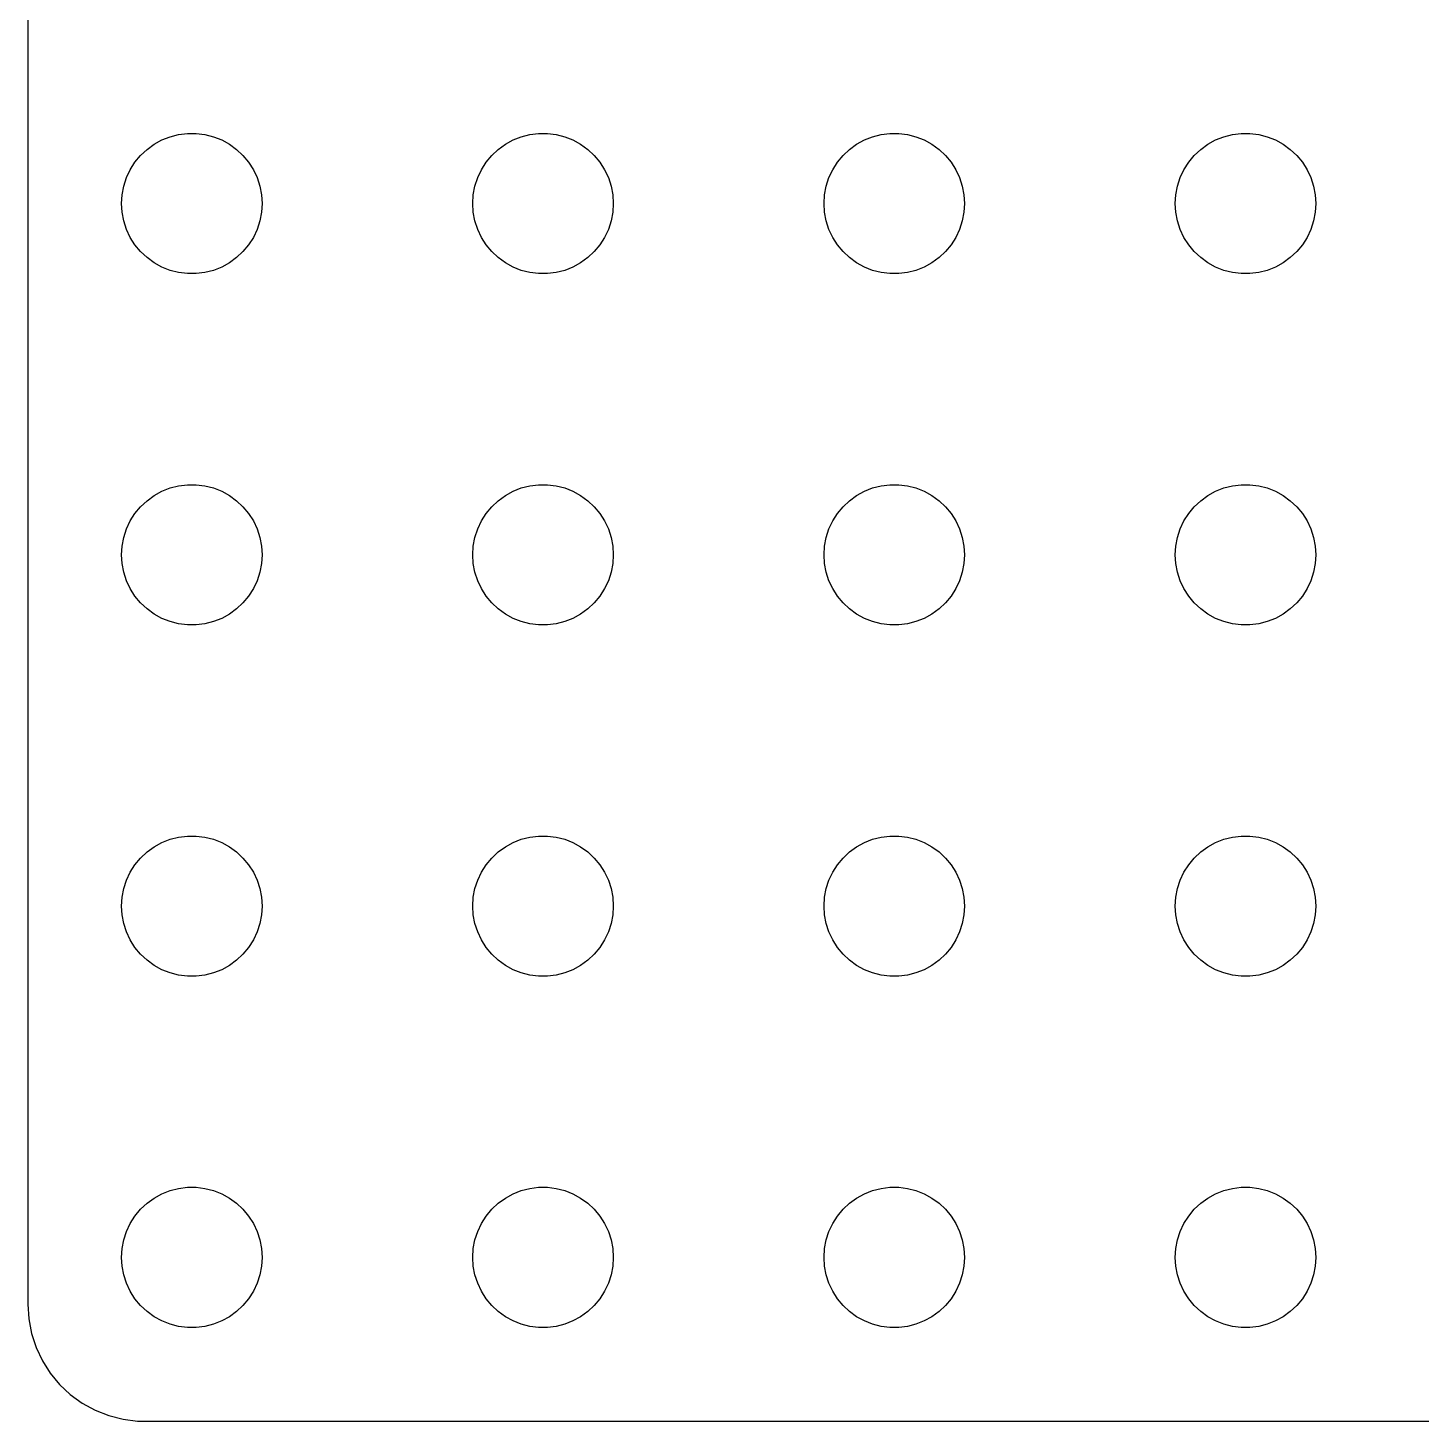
# Model space of a CAD drawing. Header units: metres. Extents: x -29.8 to 29.8, y -29.7 to 29.7.
# Drawn here: x -29.75 to 0, y -29.75 to 0 of the extents above; entities that cross this region are included whole.
import ezdxf

# ---------------------------------------------------------------- set-up
doc = ezdxf.new("R2010")
doc.units = ezdxf.units.M

msp = doc.modelspace()

# ---------------------------------------------------------------- linework, layer by layer
for p, q in [((-29.75, 27.25), (-29.75, -27.25)), ((-26.8887, -2.39275), (-26.7135, -2.32341)), ((-26.7135, -2.32341), (-26.5311, -2.27657)), ((-26.5311, -2.27657), (-26.3442, -2.25294)), ((-26.3442, -2.25294), (-26.1558, -2.25294)), ((-26.1558, -2.25294), (-25.9689, -2.27657)), ((-25.9689, -2.27657), (-25.7865, -2.32341)), ((-25.7865, -2.32341), (-25.6113, -2.39275)), ((-19.3887, -2.39275), (-19.2135, -2.32341)), ((-19.2135, -2.32341), (-19.0311, -2.27657)), ((-19.0311, -2.27657), (-18.8442, -2.25294)), ((-18.8442, -2.25294), (-18.6558, -2.25294)), ((-18.6558, -2.25294), (-18.4689, -2.27657)), ((-18.4689, -2.27657), (-18.2865, -2.32341)), ((-18.2865, -2.32341), (-18.1113, -2.39275)), ((-11.8887, -2.39275), (-11.7135, -2.32341)), ((-11.7135, -2.32341), (-11.5311, -2.27657)), ((-11.5311, -2.27657), (-11.3442, -2.25294)), ((-11.3442, -2.25294), (-11.1558, -2.25294)), ((-11.1558, -2.25294), (-10.9689, -2.27657)), ((-10.9689, -2.27657), (-10.7865, -2.32341)), ((-10.7865, -2.32341), (-10.6113, -2.39275)), ((-4.38866, -2.39275), (-4.21352, -2.32341)), ((-4.21352, -2.32341), (-4.03107, -2.27657)), ((-4.03107, -2.27657), (-3.84418, -2.25294)), ((-3.84418, -2.25294), (-3.65581, -2.25294)), ((-3.65581, -2.25294), (-3.46892, -2.27657)), ((-3.46892, -2.27657), (-3.28647, -2.32341)), ((-3.28647, -2.32341), (-3.11133, -2.39275)), ((-27.3434, -2.72318), (-27.2061, -2.59422)), ((-27.2061, -2.59422), (-27.0537, -2.48351)), ((-27.0537, -2.48351), (-26.8887, -2.39275)), ((-25.6113, -2.39275), (-25.4463, -2.48351)), ((-25.4463, -2.48351), (-25.2939, -2.59422)), ((-25.2939, -2.59422), (-25.1565, -2.72318)), ((-19.8434, -2.72318), (-19.7061, -2.59422)), ((-19.7061, -2.59422), (-19.5537, -2.48351)), ((-19.5537, -2.48351), (-19.3887, -2.39275)), ((-18.1113, -2.39275), (-17.9463, -2.48351)), ((-17.9463, -2.48351), (-17.7939, -2.59422)), ((-17.7939, -2.59422), (-17.6565, -2.72318)), ((-12.3434, -2.72318), (-12.2061, -2.59422)), ((-12.2061, -2.59422), (-12.0537, -2.48351)), ((-12.0537, -2.48351), (-11.8887, -2.39275)), ((-10.6113, -2.39275), (-10.4463, -2.48351)), ((-10.4463, -2.48351), (-10.2939, -2.59422)), ((-10.2939, -2.59422), (-10.1565, -2.72318)), ((-4.84344, -2.72318), (-4.70613, -2.59422)), ((-4.70613, -2.59422), (-4.55373, -2.48351)), ((-4.55373, -2.48351), (-4.38866, -2.39275)), ((-3.11133, -2.39275), (-2.94626, -2.48351)), ((-2.94626, -2.48351), (-2.79385, -2.59422)), ((-2.79385, -2.59422), (-2.65654, -2.72318)), ((-27.5645, -3.02736), (-27.4635, -2.86832)), ((-27.4635, -2.86832), (-27.3434, -2.72318)), ((-25.1565, -2.72318), (-25.0365, -2.86832)), ((-25.0365, -2.86832), (-24.9355, -3.02736)), ((-20.0645, -3.02736), (-19.9635, -2.86832)), ((-19.9635, -2.86832), (-19.8434, -2.72318)), ((-17.6565, -2.72318), (-17.5365, -2.86832)), ((-17.5365, -2.86832), (-17.4355, -3.02736)), ((-12.5645, -3.02736), (-12.4635, -2.86832)), ((-12.4635, -2.86832), (-12.3434, -2.72318)), ((-10.1565, -2.72318), (-10.0365, -2.86832)), ((-10.0365, -2.86832), (-9.93553, -3.02736)), ((-5.06445, -3.02736), (-4.96352, -2.86832)), ((-4.96352, -2.86832), (-4.84344, -2.72318)), ((-2.65654, -2.72318), (-2.53647, -2.86832)), ((-2.53647, -2.86832), (-2.43553, -3.02736)), ((-27.7029, -3.37695), (-27.6447, -3.1978)), ((-27.6447, -3.1978), (-27.5645, -3.02736)), ((-24.9355, -3.02736), (-24.8553, -3.1978)), ((-24.8553, -3.1978), (-24.7971, -3.37695)), ((-20.2029, -3.37695), (-20.1447, -3.1978)), ((-20.1447, -3.1978), (-20.0645, -3.02736)), ((-17.4355, -3.02736), (-17.3553, -3.1978)), ((-17.3553, -3.1978), (-17.2971, -3.37695)), ((-12.7029, -3.37695), (-12.6447, -3.1978)), ((-12.6447, -3.1978), (-12.5645, -3.02736)), ((-9.93553, -3.02736), (-9.85533, -3.1978)), ((-9.85533, -3.1978), (-9.79712, -3.37695)), ((-5.20287, -3.37695), (-5.14465, -3.1978)), ((-5.14465, -3.1978), (-5.06445, -3.02736)), ((-2.43553, -3.02736), (-2.35533, -3.1978)), ((-2.35533, -3.1978), (-2.29712, -3.37695)), ((-27.75, -3.75), (-27.7382, -3.562)), ((-27.7382, -3.562), (-27.7029, -3.37695)), ((-24.7971, -3.37695), (-24.7618, -3.562)), ((-24.7618, -3.562), (-24.75, -3.75)), ((-20.25, -3.75), (-20.2382, -3.562)), ((-20.2382, -3.562), (-20.2029, -3.37695)), ((-17.2971, -3.37695), (-17.2618, -3.562)), ((-17.2618, -3.562), (-17.25, -3.75)), ((-12.75, -3.75), (-12.7382, -3.562)), ((-12.7382, -3.562), (-12.7029, -3.37695)), ((-9.79712, -3.37695), (-9.76183, -3.562)), ((-9.76183, -3.562), (-9.75, -3.75)), ((-5.25, -3.75), (-5.23816, -3.562)), ((-5.23816, -3.562), (-5.20287, -3.37695)), ((-2.29712, -3.37695), (-2.26183, -3.562)), ((-2.26183, -3.562), (-2.25, -3.75)), ((-27.7382, -3.93799), (-27.75, -3.75)), ((-24.75, -3.75), (-24.7618, -3.93799)), ((-20.2382, -3.93799), (-20.25, -3.75)), ((-17.25, -3.75), (-17.2618, -3.93799)), ((-12.7382, -3.93799), (-12.75, -3.75)), ((-9.75, -3.75), (-9.76183, -3.93799)), ((-5.23816, -3.93799), (-5.25, -3.75)), ((-2.25, -3.75), (-2.26183, -3.93799)), ((-27.7029, -4.12303), (-27.7382, -3.93799)), ((-27.6447, -4.30219), (-27.7029, -4.12303)), ((-24.7971, -4.12303), (-24.8553, -4.30219)), ((-24.7618, -3.93799), (-24.7971, -4.12303)), ((-20.2029, -4.12303), (-20.2382, -3.93799)), ((-20.1447, -4.30219), (-20.2029, -4.12303)), ((-17.2971, -4.12303), (-17.3553, -4.30219)), ((-17.2618, -3.93799), (-17.2971, -4.12303)), ((-12.7029, -4.12303), (-12.7382, -3.93799)), ((-12.6447, -4.30219), (-12.7029, -4.12303)), ((-9.79712, -4.12303), (-9.85533, -4.30219)), ((-9.76183, -3.93799), (-9.79712, -4.12303)), ((-5.20287, -4.12303), (-5.23816, -3.93799)), ((-5.14465, -4.30219), (-5.20287, -4.12303)), ((-2.29712, -4.12303), (-2.35533, -4.30219)), ((-2.26183, -3.93799), (-2.29712, -4.12303)), ((-27.5645, -4.47263), (-27.6447, -4.30219)), ((-24.8553, -4.30219), (-24.9355, -4.47263)), ((-20.0645, -4.47263), (-20.1447, -4.30219)), ((-17.3553, -4.30219), (-17.4355, -4.47263)), ((-12.5645, -4.47263), (-12.6447, -4.30219)), ((-9.85533, -4.30219), (-9.93553, -4.47263)), ((-5.06445, -4.47263), (-5.14465, -4.30219)), ((-2.35533, -4.30219), (-2.43553, -4.47263)), ((-27.4635, -4.63167), (-27.5645, -4.47263)), ((-27.3434, -4.77681), (-27.4635, -4.63167)), ((-25.0365, -4.63167), (-25.1565, -4.77681)), ((-24.9355, -4.47263), (-25.0365, -4.63167)), ((-19.9635, -4.63167), (-20.0645, -4.47263)), ((-19.8434, -4.77681), (-19.9635, -4.63167)), ((-17.5365, -4.63167), (-17.6565, -4.77681)), ((-17.4355, -4.47263), (-17.5365, -4.63167)), ((-12.4635, -4.63167), (-12.5645, -4.47263)), ((-12.3434, -4.77681), (-12.4635, -4.63167)), ((-10.0365, -4.63167), (-10.1565, -4.77681)), ((-9.93553, -4.47263), (-10.0365, -4.63167)), ((-4.96352, -4.63167), (-5.06445, -4.47263)), ((-4.84344, -4.77681), (-4.96352, -4.63167)), ((-2.53647, -4.63167), (-2.65654, -4.77681)), ((-2.43553, -4.47263), (-2.53647, -4.63167)), ((-27.2061, -4.90576), (-27.3434, -4.77681)), ((-27.0537, -5.01648), (-27.2061, -4.90576)), ((-26.8887, -5.10724), (-27.0537, -5.01648)), ((-25.4463, -5.01648), (-25.6113, -5.10724)), ((-25.2939, -4.90576), (-25.4463, -5.01648)), ((-25.1565, -4.77681), (-25.2939, -4.90576)), ((-19.7061, -4.90576), (-19.8434, -4.77681)), ((-19.5537, -5.01648), (-19.7061, -4.90576)), ((-19.3887, -5.10724), (-19.5537, -5.01648)), ((-17.9463, -5.01648), (-18.1113, -5.10724)), ((-17.7939, -4.90576), (-17.9463, -5.01648)), ((-17.6565, -4.77681), (-17.7939, -4.90576)), ((-12.2061, -4.90576), (-12.3434, -4.77681)), ((-12.0537, -5.01648), (-12.2061, -4.90576)), ((-11.8887, -5.10724), (-12.0537, -5.01648)), ((-10.4463, -5.01648), (-10.6113, -5.10724)), ((-10.2939, -4.90576), (-10.4463, -5.01648)), ((-10.1565, -4.77681), (-10.2939, -4.90576)), ((-4.70613, -4.90576), (-4.84344, -4.77681)), ((-4.55373, -5.01648), (-4.70613, -4.90576)), ((-4.38866, -5.10724), (-4.55373, -5.01648)), ((-2.94626, -5.01648), (-3.11133, -5.10724)), ((-2.79385, -4.90576), (-2.94626, -5.01648)), ((-2.65654, -4.77681), (-2.79385, -4.90576)), ((-26.7135, -5.17657), (-26.8887, -5.10724)), ((-26.5311, -5.22342), (-26.7135, -5.17657)), ((-26.3442, -5.24704), (-26.5311, -5.22342)), ((-26.1558, -5.24704), (-26.3442, -5.24704)), ((-25.9689, -5.22342), (-26.1558, -5.24704)), ((-25.7865, -5.17657), (-25.9689, -5.22342)), ((-25.6113, -5.10724), (-25.7865, -5.17657)), ((-19.2135, -5.17657), (-19.3887, -5.10724)), ((-19.0311, -5.22342), (-19.2135, -5.17657)), ((-18.8442, -5.24704), (-19.0311, -5.22342)), ((-18.6558, -5.24704), (-18.8442, -5.24704)), ((-18.4689, -5.22342), (-18.6558, -5.24704)), ((-18.2865, -5.17657), (-18.4689, -5.22342)), ((-18.1113, -5.10724), (-18.2865, -5.17657)), ((-11.7135, -5.17657), (-11.8887, -5.10724)), ((-11.5311, -5.22342), (-11.7135, -5.17657)), ((-11.3442, -5.24704), (-11.5311, -5.22342)), ((-11.1558, -5.24704), (-11.3442, -5.24704)), ((-10.9689, -5.22342), (-11.1558, -5.24704)), ((-10.7865, -5.17657), (-10.9689, -5.22342)), ((-10.6113, -5.10724), (-10.7865, -5.17657)), ((-4.21352, -5.17657), (-4.38866, -5.10724)), ((-4.03107, -5.22342), (-4.21352, -5.17657)), ((-3.84418, -5.24704), (-4.03107, -5.22342)), ((-3.65581, -5.24704), (-3.84418, -5.24704)), ((-3.46892, -5.22342), (-3.65581, -5.24704)), ((-3.28647, -5.17657), (-3.46892, -5.22342)), ((-3.11133, -5.10724), (-3.28647, -5.17657)), ((-26.7135, -9.82341), (-26.5311, -9.77657)), ((-26.5311, -9.77657), (-26.3442, -9.75294)), ((-26.3442, -9.75294), (-26.1558, -9.75294)), ((-26.1558, -9.75294), (-25.9689, -9.77657)), ((-25.9689, -9.77657), (-25.7865, -9.82341)), ((-19.2135, -9.82341), (-19.0311, -9.77657)), ((-19.0311, -9.77657), (-18.8442, -9.75294)), ((-18.8442, -9.75294), (-18.6558, -9.75294)), ((-18.6558, -9.75294), (-18.4689, -9.77657)), ((-18.4689, -9.77657), (-18.2865, -9.82341)), ((-11.7135, -9.82341), (-11.5311, -9.77657)), ((-11.5311, -9.77657), (-11.3442, -9.75294)), ((-11.3442, -9.75294), (-11.1558, -9.75294)), ((-11.1558, -9.75294), (-10.9689, -9.77657)), ((-10.9689, -9.77657), (-10.7865, -9.82341)), ((-4.21352, -9.82341), (-4.03107, -9.77657)), ((-4.03107, -9.77657), (-3.84418, -9.75294)), ((-3.84418, -9.75294), (-3.65581, -9.75294)), ((-3.65581, -9.75294), (-3.46892, -9.77657)), ((-3.46892, -9.77657), (-3.28647, -9.82341)), ((-27.3434, -10.2232), (-27.2061, -10.0942)), ((-27.2061, -10.0942), (-27.0537, -9.98351)), ((-27.0537, -9.98351), (-26.8887, -9.89275)), ((-26.8887, -9.89275), (-26.7135, -9.82341)), ((-25.7865, -9.82341), (-25.6113, -9.89275)), ((-25.6113, -9.89275), (-25.4463, -9.98351)), ((-25.4463, -9.98351), (-25.2939, -10.0942)), ((-25.2939, -10.0942), (-25.1565, -10.2232)), ((-19.8434, -10.2232), (-19.7061, -10.0942)), ((-19.7061, -10.0942), (-19.5537, -9.98351)), ((-19.5537, -9.98351), (-19.3887, -9.89275)), ((-19.3887, -9.89275), (-19.2135, -9.82341)), ((-18.2865, -9.82341), (-18.1113, -9.89275)), ((-18.1113, -9.89275), (-17.9463, -9.98351)), ((-17.9463, -9.98351), (-17.7939, -10.0942)), ((-17.7939, -10.0942), (-17.6565, -10.2232)), ((-12.3434, -10.2232), (-12.2061, -10.0942)), ((-12.2061, -10.0942), (-12.0537, -9.98351)), ((-12.0537, -9.98351), (-11.8887, -9.89275)), ((-11.8887, -9.89275), (-11.7135, -9.82341)), ((-10.7865, -9.82341), (-10.6113, -9.89275)), ((-10.6113, -9.89275), (-10.4463, -9.98351)), ((-10.4463, -9.98351), (-10.2939, -10.0942)), ((-10.2939, -10.0942), (-10.1565, -10.2232)), ((-4.84344, -10.2232), (-4.70613, -10.0942)), ((-4.70613, -10.0942), (-4.55373, -9.98351)), ((-4.55373, -9.98351), (-4.38866, -9.89275)), ((-4.38866, -9.89275), (-4.21352, -9.82341)), ((-3.28647, -9.82341), (-3.11133, -9.89275)), ((-3.11133, -9.89275), (-2.94626, -9.98351)), ((-2.94626, -9.98351), (-2.79385, -10.0942)), ((-2.79385, -10.0942), (-2.65654, -10.2232)), ((-27.5645, -10.5274), (-27.4635, -10.3683)), ((-27.4635, -10.3683), (-27.3434, -10.2232)), ((-25.1565, -10.2232), (-25.0365, -10.3683)), ((-25.0365, -10.3683), (-24.9355, -10.5274)), ((-20.0645, -10.5274), (-19.9635, -10.3683)), ((-19.9635, -10.3683), (-19.8434, -10.2232)), ((-17.6565, -10.2232), (-17.5365, -10.3683)), ((-17.5365, -10.3683), (-17.4355, -10.5274)), ((-12.5645, -10.5274), (-12.4635, -10.3683)), ((-12.4635, -10.3683), (-12.3434, -10.2232)), ((-10.1565, -10.2232), (-10.0365, -10.3683)), ((-10.0365, -10.3683), (-9.93553, -10.5274)), ((-5.06445, -10.5274), (-4.96352, -10.3683)), ((-4.96352, -10.3683), (-4.84344, -10.2232)), ((-2.65654, -10.2232), (-2.53647, -10.3683)), ((-2.53647, -10.3683), (-2.43553, -10.5274)), ((-27.7029, -10.877), (-27.6447, -10.6978)), ((-27.6447, -10.6978), (-27.5645, -10.5274)), ((-24.9355, -10.5274), (-24.8553, -10.6978)), ((-24.8553, -10.6978), (-24.7971, -10.877)), ((-20.2029, -10.877), (-20.1447, -10.6978)), ((-20.1447, -10.6978), (-20.0645, -10.5274)), ((-17.4355, -10.5274), (-17.3553, -10.6978)), ((-17.3553, -10.6978), (-17.2971, -10.877)), ((-12.7029, -10.877), (-12.6447, -10.6978)), ((-12.6447, -10.6978), (-12.5645, -10.5274)), ((-9.93553, -10.5274), (-9.85533, -10.6978)), ((-9.85533, -10.6978), (-9.79712, -10.877)), ((-5.20287, -10.877), (-5.14465, -10.6978)), ((-5.14465, -10.6978), (-5.06445, -10.5274)), ((-2.43553, -10.5274), (-2.35533, -10.6978)), ((-2.35533, -10.6978), (-2.29712, -10.877)), ((-27.7382, -11.062), (-27.7029, -10.877)), ((-24.7971, -10.877), (-24.7618, -11.062)), ((-20.2382, -11.062), (-20.2029, -10.877)), ((-17.2971, -10.877), (-17.2618, -11.062)), ((-12.7382, -11.062), (-12.7029, -10.877)), ((-9.79712, -10.877), (-9.76183, -11.062)), ((-5.23816, -11.062), (-5.20287, -10.877)), ((-2.29712, -10.877), (-2.26183, -11.062)), ((-27.75, -11.25), (-27.7382, -11.062)), ((-27.7382, -11.438), (-27.75, -11.25)), ((-24.7618, -11.062), (-24.75, -11.25)), ((-24.75, -11.25), (-24.7618, -11.438)), ((-20.25, -11.25), (-20.2382, -11.062)), ((-20.2382, -11.438), (-20.25, -11.25)), ((-17.2618, -11.062), (-17.25, -11.25)), ((-17.25, -11.25), (-17.2618, -11.438)), ((-12.75, -11.25), (-12.7382, -11.062)), ((-12.7382, -11.438), (-12.75, -11.25)), ((-9.76183, -11.062), (-9.75, -11.25)), ((-9.75, -11.25), (-9.76183, -11.438)), ((-5.25, -11.25), (-5.23816, -11.062)), ((-5.23816, -11.438), (-5.25, -11.25)), ((-2.26183, -11.062), (-2.25, -11.25)), ((-2.25, -11.25), (-2.26183, -11.438)), ((-27.7029, -11.623), (-27.7382, -11.438)), ((-24.7618, -11.438), (-24.7971, -11.623)), ((-20.2029, -11.623), (-20.2382, -11.438)), ((-17.2618, -11.438), (-17.2971, -11.623)), ((-12.7029, -11.623), (-12.7382, -11.438)), ((-9.76183, -11.438), (-9.79712, -11.623)), ((-5.20287, -11.623), (-5.23816, -11.438)), ((-2.26183, -11.438), (-2.29712, -11.623)), ((-27.6447, -11.8022), (-27.7029, -11.623)), ((-27.5645, -11.9726), (-27.6447, -11.8022)), ((-24.8553, -11.8022), (-24.9355, -11.9726)), ((-24.7971, -11.623), (-24.8553, -11.8022)), ((-20.1447, -11.8022), (-20.2029, -11.623)), ((-20.0645, -11.9726), (-20.1447, -11.8022)), ((-17.3553, -11.8022), (-17.4355, -11.9726)), ((-17.2971, -11.623), (-17.3553, -11.8022)), ((-12.6447, -11.8022), (-12.7029, -11.623)), ((-12.5645, -11.9726), (-12.6447, -11.8022)), ((-9.85533, -11.8022), (-9.93553, -11.9726)), ((-9.79712, -11.623), (-9.85533, -11.8022)), ((-5.14465, -11.8022), (-5.20287, -11.623)), ((-5.06445, -11.9726), (-5.14465, -11.8022)), ((-2.35533, -11.8022), (-2.43553, -11.9726)), ((-2.29712, -11.623), (-2.35533, -11.8022)), ((-27.4635, -12.1317), (-27.5645, -11.9726)), ((-27.3434, -12.2768), (-27.4635, -12.1317)), ((-25.0365, -12.1317), (-25.1565, -12.2768)), ((-24.9355, -11.9726), (-25.0365, -12.1317)), ((-19.9635, -12.1317), (-20.0645, -11.9726)), ((-19.8434, -12.2768), (-19.9635, -12.1317)), ((-17.5365, -12.1317), (-17.6565, -12.2768)), ((-17.4355, -11.9726), (-17.5365, -12.1317)), ((-12.4635, -12.1317), (-12.5645, -11.9726)), ((-12.3434, -12.2768), (-12.4635, -12.1317)), ((-10.0365, -12.1317), (-10.1565, -12.2768)), ((-9.93553, -11.9726), (-10.0365, -12.1317)), ((-4.96352, -12.1317), (-5.06445, -11.9726)), ((-4.84344, -12.2768), (-4.96352, -12.1317)), ((-2.53647, -12.1317), (-2.65654, -12.2768)), ((-2.43553, -11.9726), (-2.53647, -12.1317)), ((-27.2061, -12.4058), (-27.3434, -12.2768)), ((-27.0537, -12.5165), (-27.2061, -12.4058)), ((-25.2939, -12.4058), (-25.4463, -12.5165)), ((-25.1565, -12.2768), (-25.2939, -12.4058)), ((-19.7061, -12.4058), (-19.8434, -12.2768)), ((-19.5537, -12.5165), (-19.7061, -12.4058)), ((-17.7939, -12.4058), (-17.9463, -12.5165)), ((-17.6565, -12.2768), (-17.7939, -12.4058)), ((-12.2061, -12.4058), (-12.3434, -12.2768)), ((-12.0537, -12.5165), (-12.2061, -12.4058)), ((-10.2939, -12.4058), (-10.4463, -12.5165)), ((-10.1565, -12.2768), (-10.2939, -12.4058)), ((-4.70613, -12.4058), (-4.84344, -12.2768)), ((-4.55373, -12.5165), (-4.70613, -12.4058)), ((-2.79385, -12.4058), (-2.94626, -12.5165)), ((-2.65654, -12.2768), (-2.79385, -12.4058)), ((-26.8887, -12.6072), (-27.0537, -12.5165)), ((-26.7135, -12.6766), (-26.8887, -12.6072)), ((-26.5311, -12.7234), (-26.7135, -12.6766)), ((-26.3442, -12.747), (-26.5311, -12.7234)), ((-26.1558, -12.747), (-26.3442, -12.747)), ((-25.9689, -12.7234), (-26.1558, -12.747)), ((-25.7865, -12.6766), (-25.9689, -12.7234)), ((-25.6113, -12.6072), (-25.7865, -12.6766)), ((-25.4463, -12.5165), (-25.6113, -12.6072)), ((-19.3887, -12.6072), (-19.5537, -12.5165)), ((-19.2135, -12.6766), (-19.3887, -12.6072)), ((-19.0311, -12.7234), (-19.2135, -12.6766)), ((-18.8442, -12.747), (-19.0311, -12.7234)), ((-18.6558, -12.747), (-18.8442, -12.747)), ((-18.4689, -12.7234), (-18.6558, -12.747)), ((-18.2865, -12.6766), (-18.4689, -12.7234)), ((-18.1113, -12.6072), (-18.2865, -12.6766)), ((-17.9463, -12.5165), (-18.1113, -12.6072)), ((-11.8887, -12.6072), (-12.0537, -12.5165)), ((-11.7135, -12.6766), (-11.8887, -12.6072)), ((-11.5311, -12.7234), (-11.7135, -12.6766)), ((-11.3442, -12.747), (-11.5311, -12.7234)), ((-11.1558, -12.747), (-11.3442, -12.747)), ((-10.9689, -12.7234), (-11.1558, -12.747)), ((-10.7865, -12.6766), (-10.9689, -12.7234)), ((-10.6113, -12.6072), (-10.7865, -12.6766)), ((-10.4463, -12.5165), (-10.6113, -12.6072)), ((-4.38866, -12.6072), (-4.55373, -12.5165)), ((-4.21352, -12.6766), (-4.38866, -12.6072)), ((-4.03107, -12.7234), (-4.21352, -12.6766)), ((-3.84418, -12.747), (-4.03107, -12.7234)), ((-3.65581, -12.747), (-3.84418, -12.747)), ((-3.46892, -12.7234), (-3.65581, -12.747)), ((-3.28647, -12.6766), (-3.46892, -12.7234)), ((-3.11133, -12.6072), (-3.28647, -12.6766)), ((-2.94626, -12.5165), (-3.11133, -12.6072)), ((-26.5311, -17.2766), (-26.3442, -17.253)), ((-26.3442, -17.253), (-26.1558, -17.253)), ((-26.1558, -17.253), (-25.9689, -17.2766)), ((-19.0311, -17.2766), (-18.8442, -17.253)), ((-18.8442, -17.253), (-18.6558, -17.253)), ((-18.6558, -17.253), (-18.4689, -17.2766)), ((-11.5311, -17.2766), (-11.3442, -17.253)), ((-11.3442, -17.253), (-11.1558, -17.253)), ((-11.1558, -17.253), (-10.9689, -17.2766)), ((-4.03107, -17.2766), (-3.84418, -17.253)), ((-3.84418, -17.253), (-3.65581, -17.253)), ((-3.65581, -17.253), (-3.46892, -17.2766)), ((-27.2061, -17.5942), (-27.0537, -17.4835)), ((-27.0537, -17.4835), (-26.8887, -17.3927)), ((-26.8887, -17.3927), (-26.7135, -17.3234)), ((-26.7135, -17.3234), (-26.5311, -17.2766)), ((-25.9689, -17.2766), (-25.7865, -17.3234)), ((-25.7865, -17.3234), (-25.6113, -17.3927)), ((-25.6113, -17.3927), (-25.4463, -17.4835)), ((-25.4463, -17.4835), (-25.2939, -17.5942)), ((-19.7061, -17.5942), (-19.5537, -17.4835)), ((-19.5537, -17.4835), (-19.3887, -17.3927)), ((-19.3887, -17.3927), (-19.2135, -17.3234)), ((-19.2135, -17.3234), (-19.0311, -17.2766)), ((-18.4689, -17.2766), (-18.2865, -17.3234)), ((-18.2865, -17.3234), (-18.1113, -17.3927)), ((-18.1113, -17.3927), (-17.9463, -17.4835)), ((-17.9463, -17.4835), (-17.7939, -17.5942)), ((-12.2061, -17.5942), (-12.0537, -17.4835)), ((-12.0537, -17.4835), (-11.8887, -17.3927)), ((-11.8887, -17.3927), (-11.7135, -17.3234)), ((-11.7135, -17.3234), (-11.5311, -17.2766)), ((-10.9689, -17.2766), (-10.7865, -17.3234)), ((-10.7865, -17.3234), (-10.6113, -17.3927)), ((-10.6113, -17.3927), (-10.4463, -17.4835)), ((-10.4463, -17.4835), (-10.2939, -17.5942)), ((-4.70613, -17.5942), (-4.55373, -17.4835)), ((-4.55373, -17.4835), (-4.38866, -17.3927)), ((-4.38866, -17.3927), (-4.21352, -17.3234)), ((-4.21352, -17.3234), (-4.03107, -17.2766)), ((-3.46892, -17.2766), (-3.28647, -17.3234)), ((-3.28647, -17.3234), (-3.11133, -17.3927)), ((-3.11133, -17.3927), (-2.94626, -17.4835)), ((-2.94626, -17.4835), (-2.79385, -17.5942)), ((-27.4635, -17.8683), (-27.3434, -17.7232)), ((-27.3434, -17.7232), (-27.2061, -17.5942)), ((-25.2939, -17.5942), (-25.1565, -17.7232)), ((-25.1565, -17.7232), (-25.0365, -17.8683)), ((-19.9635, -17.8683), (-19.8434, -17.7232)), ((-19.8434, -17.7232), (-19.7061, -17.5942)), ((-17.7939, -17.5942), (-17.6565, -17.7232)), ((-17.6565, -17.7232), (-17.5365, -17.8683)), ((-12.4635, -17.8683), (-12.3434, -17.7232)), ((-12.3434, -17.7232), (-12.2061, -17.5942)), ((-10.2939, -17.5942), (-10.1565, -17.7232)), ((-10.1565, -17.7232), (-10.0365, -17.8683)), ((-4.96352, -17.8683), (-4.84344, -17.7232)), ((-4.84344, -17.7232), (-4.70613, -17.5942)), ((-2.79385, -17.5942), (-2.65654, -17.7232)), ((-2.65654, -17.7232), (-2.53647, -17.8683)), ((-27.6447, -18.1978), (-27.5645, -18.0274)), ((-27.5645, -18.0274), (-27.4635, -17.8683)), ((-25.0365, -17.8683), (-24.9355, -18.0274)), ((-24.9355, -18.0274), (-24.8553, -18.1978)), ((-20.1447, -18.1978), (-20.0645, -18.0274)), ((-20.0645, -18.0274), (-19.9635, -17.8683)), ((-17.5365, -17.8683), (-17.4355, -18.0274)), ((-17.4355, -18.0274), (-17.3553, -18.1978)), ((-12.6447, -18.1978), (-12.5645, -18.0274)), ((-12.5645, -18.0274), (-12.4635, -17.8683)), ((-10.0365, -17.8683), (-9.93553, -18.0274)), ((-9.93553, -18.0274), (-9.85533, -18.1978)), ((-5.14465, -18.1978), (-5.06445, -18.0274)), ((-5.06445, -18.0274), (-4.96352, -17.8683)), ((-2.53647, -17.8683), (-2.43553, -18.0274)), ((-2.43553, -18.0274), (-2.35533, -18.1978)), ((-27.7382, -18.562), (-27.7029, -18.377)), ((-27.7029, -18.377), (-27.6447, -18.1978)), ((-24.8553, -18.1978), (-24.7971, -18.377)), ((-24.7971, -18.377), (-24.7618, -18.562)), ((-20.2382, -18.562), (-20.2029, -18.377)), ((-20.2029, -18.377), (-20.1447, -18.1978)), ((-17.3553, -18.1978), (-17.2971, -18.377)), ((-17.2971, -18.377), (-17.2618, -18.562)), ((-12.7382, -18.562), (-12.7029, -18.377)), ((-12.7029, -18.377), (-12.6447, -18.1978)), ((-9.85533, -18.1978), (-9.79712, -18.377)), ((-9.79712, -18.377), (-9.76183, -18.562)), ((-5.23816, -18.562), (-5.20287, -18.377)), ((-5.20287, -18.377), (-5.14465, -18.1978)), ((-2.35533, -18.1978), (-2.29712, -18.377)), ((-2.29712, -18.377), (-2.26183, -18.562)), ((-27.75, -18.75), (-27.7382, -18.562)), ((-24.7618, -18.562), (-24.75, -18.75)), ((-20.25, -18.75), (-20.2382, -18.562)), ((-17.2618, -18.562), (-17.25, -18.75)), ((-12.75, -18.75), (-12.7382, -18.562)), ((-9.76183, -18.562), (-9.75, -18.75)), ((-5.25, -18.75), (-5.23816, -18.562)), ((-2.26183, -18.562), (-2.25, -18.75)), ((-27.7382, -18.938), (-27.75, -18.75)), ((-27.7029, -19.123), (-27.7382, -18.938)), ((-24.7618, -18.938), (-24.7971, -19.123)), ((-24.75, -18.75), (-24.7618, -18.938)), ((-20.2382, -18.938), (-20.25, -18.75)), ((-20.2029, -19.123), (-20.2382, -18.938)), ((-17.2618, -18.938), (-17.2971, -19.123)), ((-17.25, -18.75), (-17.2618, -18.938)), ((-12.7382, -18.938), (-12.75, -18.75)), ((-12.7029, -19.123), (-12.7382, -18.938)), ((-9.76183, -18.938), (-9.79712, -19.123)), ((-9.75, -18.75), (-9.76183, -18.938)), ((-5.23816, -18.938), (-5.25, -18.75)), ((-5.20287, -19.123), (-5.23816, -18.938)), ((-2.26183, -18.938), (-2.29712, -19.123)), ((-2.25, -18.75), (-2.26183, -18.938)), ((-27.6447, -19.3022), (-27.7029, -19.123)), ((-27.5645, -19.4726), (-27.6447, -19.3022)), ((-24.8553, -19.3022), (-24.9355, -19.4726)), ((-24.7971, -19.123), (-24.8553, -19.3022)), ((-20.1447, -19.3022), (-20.2029, -19.123)), ((-20.0645, -19.4726), (-20.1447, -19.3022)), ((-17.3553, -19.3022), (-17.4355, -19.4726)), ((-17.2971, -19.123), (-17.3553, -19.3022)), ((-12.6447, -19.3022), (-12.7029, -19.123)), ((-12.5645, -19.4726), (-12.6447, -19.3022)), ((-9.85533, -19.3022), (-9.93553, -19.4726)), ((-9.79712, -19.123), (-9.85533, -19.3022)), ((-5.14465, -19.3022), (-5.20287, -19.123)), ((-5.06445, -19.4726), (-5.14465, -19.3022)), ((-2.35533, -19.3022), (-2.43553, -19.4726)), ((-2.29712, -19.123), (-2.35533, -19.3022)), ((-27.4635, -19.6317), (-27.5645, -19.4726)), ((-27.3434, -19.7768), (-27.4635, -19.6317)), ((-25.0365, -19.6317), (-25.1565, -19.7768)), ((-24.9355, -19.4726), (-25.0365, -19.6317)), ((-19.9635, -19.6317), (-20.0645, -19.4726)), ((-19.8434, -19.7768), (-19.9635, -19.6317)), ((-17.5365, -19.6317), (-17.6565, -19.7768)), ((-17.4355, -19.4726), (-17.5365, -19.6317)), ((-12.4635, -19.6317), (-12.5645, -19.4726)), ((-12.3434, -19.7768), (-12.4635, -19.6317)), ((-10.0365, -19.6317), (-10.1565, -19.7768)), ((-9.93553, -19.4726), (-10.0365, -19.6317)), ((-4.96352, -19.6317), (-5.06445, -19.4726)), ((-4.84344, -19.7768), (-4.96352, -19.6317)), ((-2.53647, -19.6317), (-2.65654, -19.7768)), ((-2.43553, -19.4726), (-2.53647, -19.6317)), ((-27.2061, -19.9058), (-27.3434, -19.7768)), ((-27.0537, -20.0165), (-27.2061, -19.9058)), ((-25.2939, -19.9058), (-25.4463, -20.0165)), ((-25.1565, -19.7768), (-25.2939, -19.9058)), ((-19.7061, -19.9058), (-19.8434, -19.7768)), ((-19.5537, -20.0165), (-19.7061, -19.9058)), ((-17.7939, -19.9058), (-17.9463, -20.0165)), ((-17.6565, -19.7768), (-17.7939, -19.9058)), ((-12.2061, -19.9058), (-12.3434, -19.7768)), ((-12.0537, -20.0165), (-12.2061, -19.9058)), ((-10.2939, -19.9058), (-10.4463, -20.0165)), ((-10.1565, -19.7768), (-10.2939, -19.9058)), ((-4.70613, -19.9058), (-4.84344, -19.7768)), ((-4.55373, -20.0165), (-4.70613, -19.9058)), ((-2.79385, -19.9058), (-2.94626, -20.0165)), ((-2.65654, -19.7768), (-2.79385, -19.9058)), ((-26.8887, -20.1072), (-27.0537, -20.0165)), ((-26.7135, -20.1766), (-26.8887, -20.1072)), ((-26.5311, -20.2234), (-26.7135, -20.1766)), ((-26.3442, -20.247), (-26.5311, -20.2234)), ((-25.9689, -20.2234), (-26.1558, -20.247)), ((-25.7865, -20.1766), (-25.9689, -20.2234)), ((-25.6113, -20.1072), (-25.7865, -20.1766)), ((-25.4463, -20.0165), (-25.6113, -20.1072)), ((-19.3887, -20.1072), (-19.5537, -20.0165)), ((-19.2135, -20.1766), (-19.3887, -20.1072)), ((-19.0311, -20.2234), (-19.2135, -20.1766)), ((-18.8442, -20.247), (-19.0311, -20.2234)), ((-18.4689, -20.2234), (-18.6558, -20.247)), ((-18.2865, -20.1766), (-18.4689, -20.2234)), ((-18.1113, -20.1072), (-18.2865, -20.1766)), ((-17.9463, -20.0165), (-18.1113, -20.1072)), ((-11.8887, -20.1072), (-12.0537, -20.0165)), ((-11.7135, -20.1766), (-11.8887, -20.1072)), ((-11.5311, -20.2234), (-11.7135, -20.1766)), ((-11.3442, -20.247), (-11.5311, -20.2234)), ((-10.9689, -20.2234), (-11.1558, -20.247)), ((-10.7865, -20.1766), (-10.9689, -20.2234)), ((-10.6113, -20.1072), (-10.7865, -20.1766)), ((-10.4463, -20.0165), (-10.6113, -20.1072)), ((-4.38866, -20.1072), (-4.55373, -20.0165)), ((-4.21352, -20.1766), (-4.38866, -20.1072)), ((-4.03107, -20.2234), (-4.21352, -20.1766)), ((-3.84418, -20.247), (-4.03107, -20.2234)), ((-3.46892, -20.2234), (-3.65581, -20.247)), ((-3.28647, -20.1766), (-3.46892, -20.2234)), ((-3.11133, -20.1072), (-3.28647, -20.1766)), ((-2.94626, -20.0165), (-3.11133, -20.1072)), ((-26.1558, -20.247), (-26.3442, -20.247)), ((-18.6558, -20.247), (-18.8442, -20.247)), ((-11.1558, -20.247), (-11.3442, -20.247)), ((-3.65581, -20.247), (-3.84418, -20.247)), ((-27.2061, -25.0942), (-27.0537, -24.9835)), ((-27.0537, -24.9835), (-26.8887, -24.8927)), ((-26.8887, -24.8927), (-26.7135, -24.8234)), ((-26.7135, -24.8234), (-26.5311, -24.7766)), ((-26.5311, -24.7766), (-26.3442, -24.753)), ((-26.3442, -24.753), (-26.1558, -24.753)), ((-26.1558, -24.753), (-25.9689, -24.7766)), ((-25.9689, -24.7766), (-25.7865, -24.8234)), ((-25.7865, -24.8234), (-25.6113, -24.8927)), ((-25.6113, -24.8927), (-25.4463, -24.9835)), ((-25.4463, -24.9835), (-25.2939, -25.0942)), ((-19.7061, -25.0942), (-19.5537, -24.9835)), ((-19.5537, -24.9835), (-19.3887, -24.8927)), ((-19.3887, -24.8927), (-19.2135, -24.8234)), ((-19.2135, -24.8234), (-19.0311, -24.7766)), ((-19.0311, -24.7766), (-18.8442, -24.753)), ((-18.8442, -24.753), (-18.6558, -24.753)), ((-18.6558, -24.753), (-18.4689, -24.7766)), ((-18.4689, -24.7766), (-18.2865, -24.8234)), ((-18.2865, -24.8234), (-18.1113, -24.8927)), ((-18.1113, -24.8927), (-17.9463, -24.9835)), ((-17.9463, -24.9835), (-17.7939, -25.0942)), ((-12.2061, -25.0942), (-12.0537, -24.9835)), ((-12.0537, -24.9835), (-11.8887, -24.8927)), ((-11.8887, -24.8927), (-11.7135, -24.8234)), ((-11.7135, -24.8234), (-11.5311, -24.7766)), ((-11.5311, -24.7766), (-11.3442, -24.753)), ((-11.3442, -24.753), (-11.1558, -24.753)), ((-11.1558, -24.753), (-10.9689, -24.7766)), ((-10.9689, -24.7766), (-10.7865, -24.8234)), ((-10.7865, -24.8234), (-10.6113, -24.8927)), ((-10.6113, -24.8927), (-10.4463, -24.9835)), ((-10.4463, -24.9835), (-10.2939, -25.0942)), ((-4.70613, -25.0942), (-4.55373, -24.9835)), ((-4.55373, -24.9835), (-4.38866, -24.8927)), ((-4.38866, -24.8927), (-4.21352, -24.8234)), ((-4.21352, -24.8234), (-4.03107, -24.7766)), ((-4.03107, -24.7766), (-3.84418, -24.753)), ((-3.84418, -24.753), (-3.65581, -24.753)), ((-3.65581, -24.753), (-3.46892, -24.7766)), ((-3.46892, -24.7766), (-3.28647, -24.8234)), ((-3.28647, -24.8234), (-3.11133, -24.8927)), ((-3.11133, -24.8927), (-2.94626, -24.9835)), ((-2.94626, -24.9835), (-2.79385, -25.0942)), ((-27.4635, -25.3683), (-27.3434, -25.2232)), ((-27.3434, -25.2232), (-27.2061, -25.0942)), ((-25.2939, -25.0942), (-25.1565, -25.2232)), ((-25.1565, -25.2232), (-25.0365, -25.3683)), ((-19.9635, -25.3683), (-19.8434, -25.2232)), ((-19.8434, -25.2232), (-19.7061, -25.0942)), ((-17.7939, -25.0942), (-17.6565, -25.2232)), ((-17.6565, -25.2232), (-17.5365, -25.3683)), ((-12.4635, -25.3683), (-12.3434, -25.2232)), ((-12.3434, -25.2232), (-12.2061, -25.0942)), ((-10.2939, -25.0942), (-10.1565, -25.2232)), ((-10.1565, -25.2232), (-10.0365, -25.3683)), ((-4.96352, -25.3683), (-4.84344, -25.2232)), ((-4.84344, -25.2232), (-4.70613, -25.0942)), ((-2.79385, -25.0942), (-2.65654, -25.2232)), ((-2.65654, -25.2232), (-2.53647, -25.3683)), ((-27.6447, -25.6978), (-27.5645, -25.5274)), ((-27.5645, -25.5274), (-27.4635, -25.3683)), ((-25.0365, -25.3683), (-24.9355, -25.5274)), ((-24.9355, -25.5274), (-24.8553, -25.6978)), ((-20.1447, -25.6978), (-20.0645, -25.5274)), ((-20.0645, -25.5274), (-19.9635, -25.3683)), ((-17.5365, -25.3683), (-17.4355, -25.5274)), ((-17.4355, -25.5274), (-17.3553, -25.6978)), ((-12.6447, -25.6978), (-12.5645, -25.5274)), ((-12.5645, -25.5274), (-12.4635, -25.3683)), ((-10.0365, -25.3683), (-9.93553, -25.5274)), ((-9.93553, -25.5274), (-9.85533, -25.6978)), ((-5.14465, -25.6978), (-5.06445, -25.5274)), ((-5.06445, -25.5274), (-4.96352, -25.3683)), ((-2.53647, -25.3683), (-2.43553, -25.5274)), ((-2.43553, -25.5274), (-2.35533, -25.6978)), ((-27.7382, -26.062), (-27.7029, -25.877)), ((-27.7029, -25.877), (-27.6447, -25.6978)), ((-24.8553, -25.6978), (-24.7971, -25.877)), ((-24.7971, -25.877), (-24.7618, -26.062)), ((-20.2382, -26.062), (-20.2029, -25.877)), ((-20.2029, -25.877), (-20.1447, -25.6978)), ((-17.3553, -25.6978), (-17.2971, -25.877)), ((-17.2971, -25.877), (-17.2618, -26.062)), ((-12.7382, -26.062), (-12.7029, -25.877)), ((-12.7029, -25.877), (-12.6447, -25.6978)), ((-9.85533, -25.6978), (-9.79712, -25.877)), ((-9.79712, -25.877), (-9.76183, -26.062)), ((-5.23816, -26.062), (-5.20287, -25.877)), ((-5.20287, -25.877), (-5.14465, -25.6978)), ((-2.35533, -25.6978), (-2.29712, -25.877)), ((-2.29712, -25.877), (-2.26183, -26.062)), ((-27.75, -26.25), (-27.7382, -26.062)), ((-24.7618, -26.062), (-24.75, -26.25)), ((-20.25, -26.25), (-20.2382, -26.062)), ((-17.2618, -26.062), (-17.25, -26.25)), ((-12.75, -26.25), (-12.7382, -26.062)), ((-9.76183, -26.062), (-9.75, -26.25)), ((-5.25, -26.25), (-5.23816, -26.062)), ((-2.26183, -26.062), (-2.25, -26.25)), ((-27.7382, -26.438), (-27.75, -26.25)), ((-27.7029, -26.623), (-27.7382, -26.438)), ((-24.7618, -26.438), (-24.7971, -26.623)), ((-24.75, -26.25), (-24.7618, -26.438)), ((-20.2382, -26.438), (-20.25, -26.25)), ((-20.2029, -26.623), (-20.2382, -26.438)), ((-17.2618, -26.438), (-17.2971, -26.623)), ((-17.25, -26.25), (-17.2618, -26.438)), ((-12.7382, -26.438), (-12.75, -26.25)), ((-12.7029, -26.623), (-12.7382, -26.438)), ((-9.76183, -26.438), (-9.79712, -26.623)), ((-9.75, -26.25), (-9.76183, -26.438)), ((-5.23816, -26.438), (-5.25, -26.25)), ((-5.20287, -26.623), (-5.23816, -26.438)), ((-2.26183, -26.438), (-2.29712, -26.623)), ((-2.25, -26.25), (-2.26183, -26.438)), ((-27.6447, -26.8022), (-27.7029, -26.623)), ((-24.7971, -26.623), (-24.8553, -26.8022)), ((-20.1447, -26.8022), (-20.2029, -26.623)), ((-17.2971, -26.623), (-17.3553, -26.8022)), ((-12.6447, -26.8022), (-12.7029, -26.623)), ((-9.79712, -26.623), (-9.85533, -26.8022)), ((-5.14465, -26.8022), (-5.20287, -26.623)), ((-2.29712, -26.623), (-2.35533, -26.8022)), ((-27.5645, -26.9726), (-27.6447, -26.8022)), ((-27.4635, -27.1317), (-27.5645, -26.9726)), ((-24.9355, -26.9726), (-25.0365, -27.1317)), ((-24.8553, -26.8022), (-24.9355, -26.9726)), ((-20.0645, -26.9726), (-20.1447, -26.8022)), ((-19.9635, -27.1317), (-20.0645, -26.9726)), ((-17.4355, -26.9726), (-17.5365, -27.1317)), ((-17.3553, -26.8022), (-17.4355, -26.9726)), ((-12.5645, -26.9726), (-12.6447, -26.8022)), ((-12.4635, -27.1317), (-12.5645, -26.9726)), ((-9.93553, -26.9726), (-10.0365, -27.1317)), ((-9.85533, -26.8022), (-9.93553, -26.9726)), ((-5.06445, -26.9726), (-5.14465, -26.8022)), ((-4.96352, -27.1317), (-5.06445, -26.9726)), ((-2.43553, -26.9726), (-2.53647, -27.1317)), ((-2.35533, -26.8022), (-2.43553, -26.9726)), ((-29.75, -27.25), (-29.7303, -27.5633)), ((-27.3434, -27.2768), (-27.4635, -27.1317)), ((-27.2061, -27.4058), (-27.3434, -27.2768)), ((-25.1565, -27.2768), (-25.2939, -27.4058)), ((-25.0365, -27.1317), (-25.1565, -27.2768)), ((-19.8434, -27.2768), (-19.9635, -27.1317)), ((-19.7061, -27.4058), (-19.8434, -27.2768)), ((-17.6565, -27.2768), (-17.7939, -27.4058)), ((-17.5365, -27.1317), (-17.6565, -27.2768)), ((-12.3434, -27.2768), (-12.4635, -27.1317)), ((-12.2061, -27.4058), (-12.3434, -27.2768)), ((-10.1565, -27.2768), (-10.2939, -27.4058)), ((-10.0365, -27.1317), (-10.1565, -27.2768)), ((-4.84344, -27.2768), (-4.96352, -27.1317)), ((-4.70613, -27.4058), (-4.84344, -27.2768)), ((-2.65654, -27.2768), (-2.79385, -27.4058)), ((-2.53647, -27.1317), (-2.65654, -27.2768)), ((-29.7303, -27.5633), (-29.6714, -27.8717)), ((-27.0537, -27.5165), (-27.2061, -27.4058)), ((-26.8887, -27.6072), (-27.0537, -27.5165)), ((-26.7135, -27.6766), (-26.8887, -27.6072)), ((-25.6113, -27.6072), (-25.7865, -27.6766)), ((-25.4463, -27.5165), (-25.6113, -27.6072)), ((-25.2939, -27.4058), (-25.4463, -27.5165)), ((-19.5537, -27.5165), (-19.7061, -27.4058)), ((-19.3887, -27.6072), (-19.5537, -27.5165)), ((-19.2135, -27.6766), (-19.3887, -27.6072)), ((-18.1113, -27.6072), (-18.2865, -27.6766)), ((-17.9463, -27.5165), (-18.1113, -27.6072)), ((-17.7939, -27.4058), (-17.9463, -27.5165)), ((-12.0537, -27.5165), (-12.2061, -27.4058)), ((-11.8887, -27.6072), (-12.0537, -27.5165)), ((-11.7135, -27.6766), (-11.8887, -27.6072)), ((-10.6113, -27.6072), (-10.7865, -27.6766)), ((-10.4463, -27.5165), (-10.6113, -27.6072)), ((-10.2939, -27.4058), (-10.4463, -27.5165)), ((-4.55373, -27.5165), (-4.70613, -27.4058)), ((-4.38866, -27.6072), (-4.55373, -27.5165)), ((-4.21352, -27.6766), (-4.38866, -27.6072)), ((-3.11133, -27.6072), (-3.28647, -27.6766)), ((-2.94626, -27.5165), (-3.11133, -27.6072)), ((-2.79385, -27.4058), (-2.94626, -27.5165)), ((-29.6714, -27.8717), (-29.5744, -28.1703)), ((-26.5311, -27.7234), (-26.7135, -27.6766)), ((-26.3442, -27.747), (-26.5311, -27.7234)), ((-26.1558, -27.747), (-26.3442, -27.747)), ((-25.9689, -27.7234), (-26.1558, -27.747)), ((-25.7865, -27.6766), (-25.9689, -27.7234)), ((-19.0311, -27.7234), (-19.2135, -27.6766)), ((-18.8442, -27.747), (-19.0311, -27.7234)), ((-18.6558, -27.747), (-18.8442, -27.747)), ((-18.4689, -27.7234), (-18.6558, -27.747)), ((-18.2865, -27.6766), (-18.4689, -27.7234)), ((-11.5311, -27.7234), (-11.7135, -27.6766)), ((-11.3442, -27.747), (-11.5311, -27.7234)), ((-11.1558, -27.747), (-11.3442, -27.747)), ((-10.9689, -27.7234), (-11.1558, -27.747)), ((-10.7865, -27.6766), (-10.9689, -27.7234)), ((-4.03107, -27.7234), (-4.21352, -27.6766)), ((-3.84418, -27.747), (-4.03107, -27.7234)), ((-3.65581, -27.747), (-3.84418, -27.747)), ((-3.46892, -27.7234), (-3.65581, -27.747)), ((-3.28647, -27.6766), (-3.46892, -27.7234)), ((-29.5744, -28.1703), (-29.4408, -28.4544)), ((-29.4408, -28.4544), (-29.2725, -28.7195)), ((-29.2725, -28.7195), (-29.0724, -28.9614)), ((-29.0724, -28.9614), (-28.8436, -29.1763)), ((-28.8436, -29.1763), (-28.5896, -29.3608)), ((-28.5896, -29.3608), (-28.3144, -29.5121)), ((-28.3144, -29.5121), (-28.0225, -29.6276)), ((-28.0225, -29.6276), (-27.7184, -29.7057)), ((-27.7184, -29.7057), (-27.407, -29.7451)), ((-27.407, -29.7451), (27.407, -29.7451))]:
    msp.add_line(p, q)

doc.saveas('drawing.dxf')
